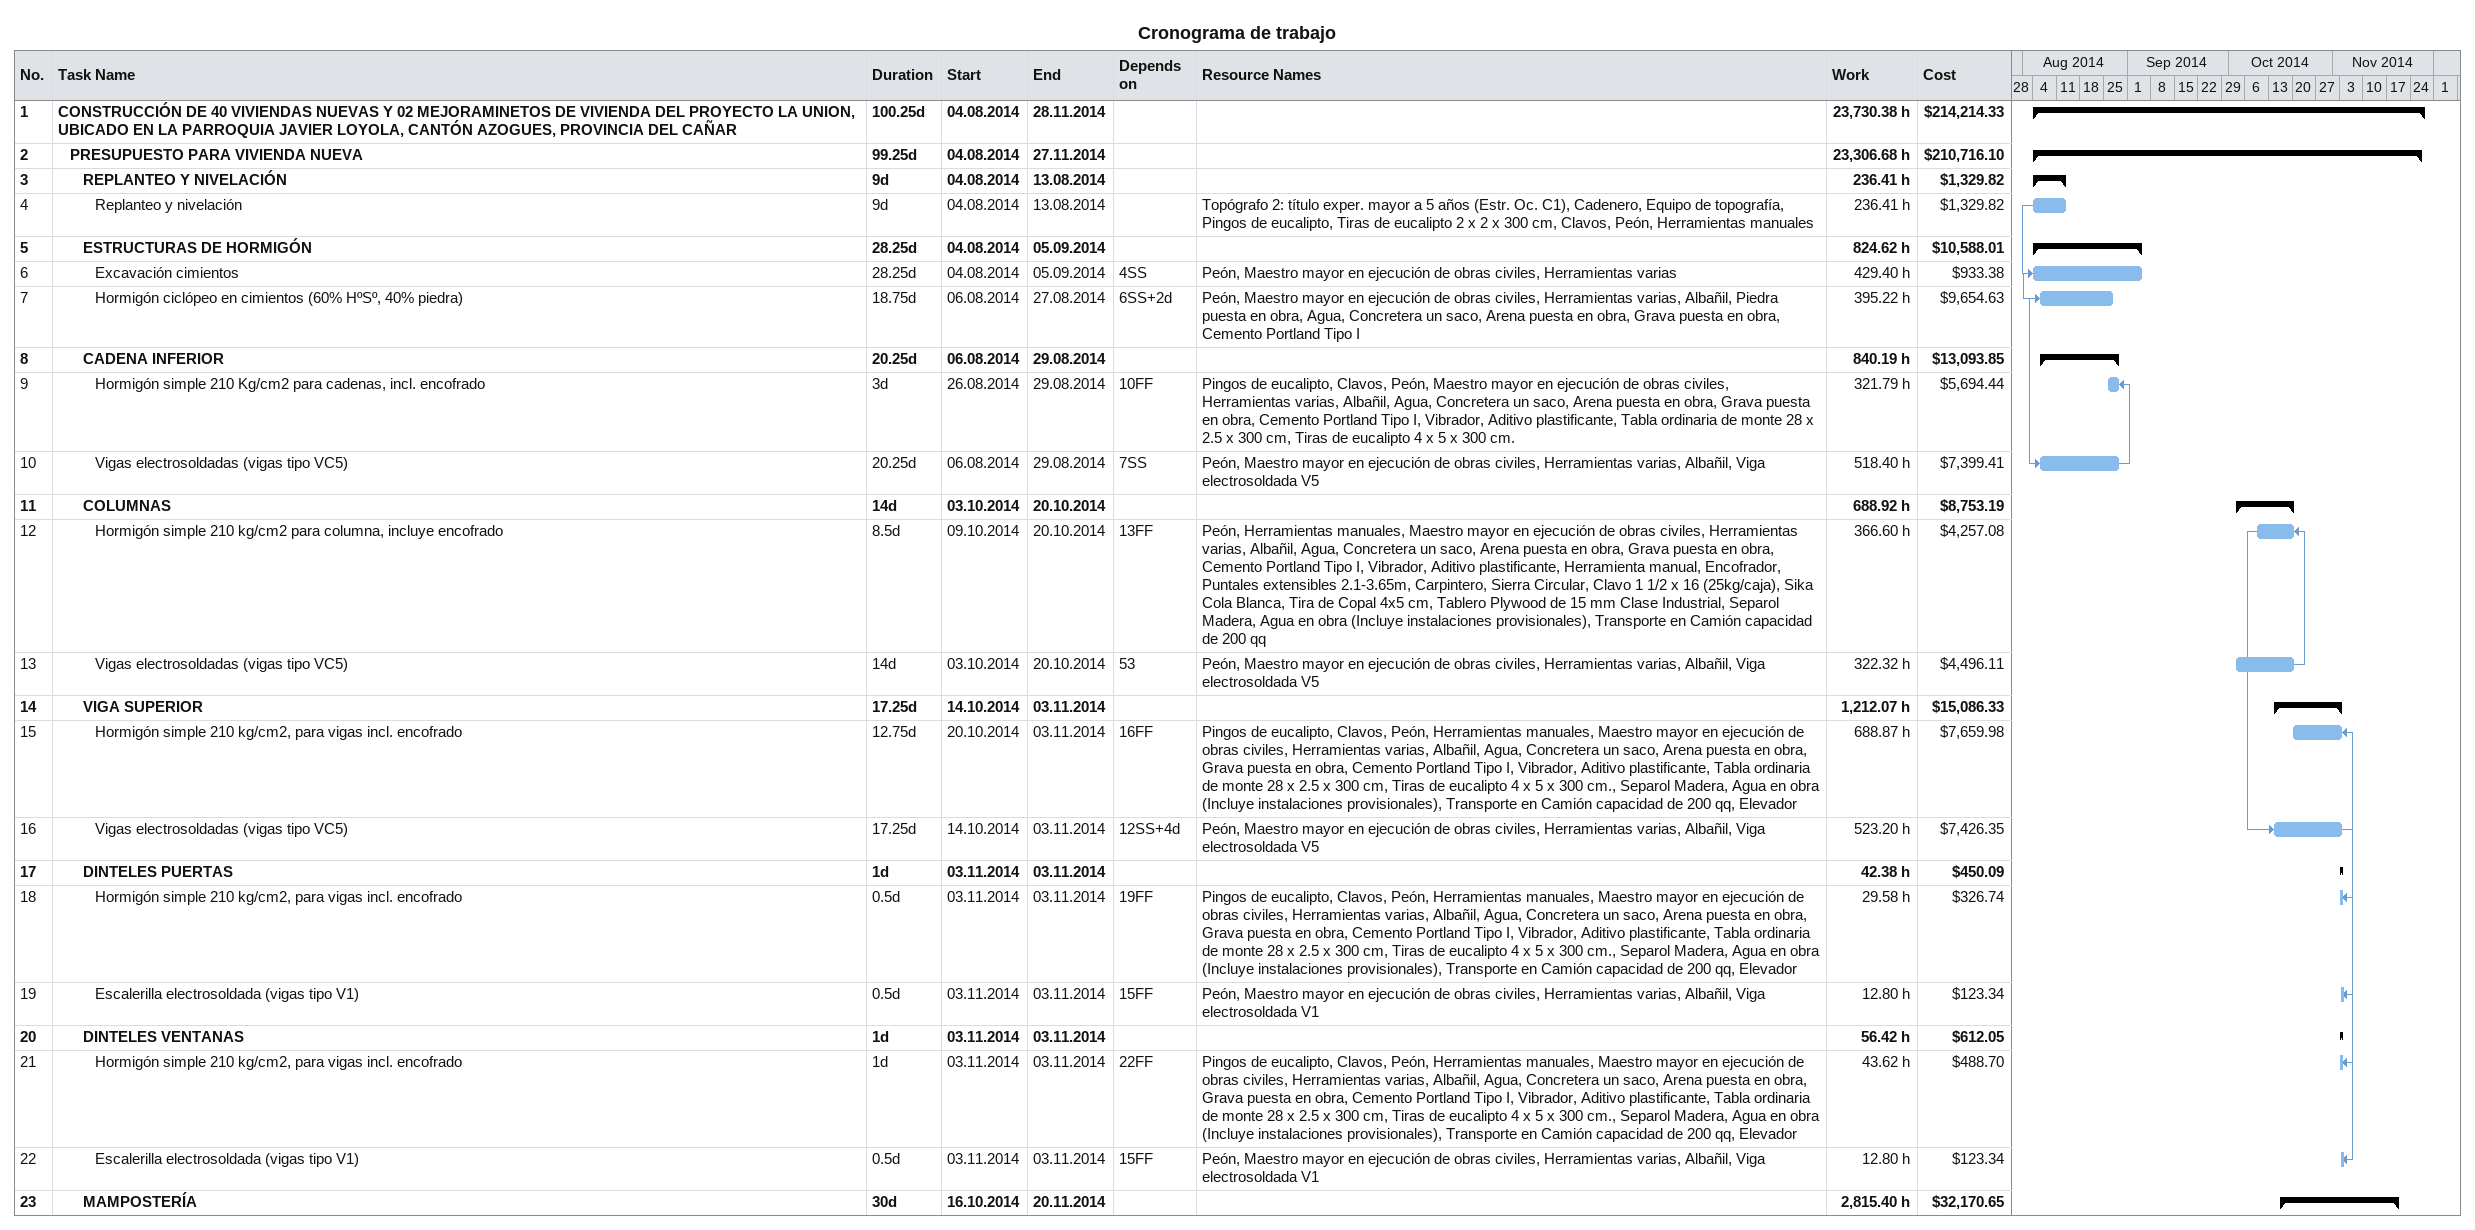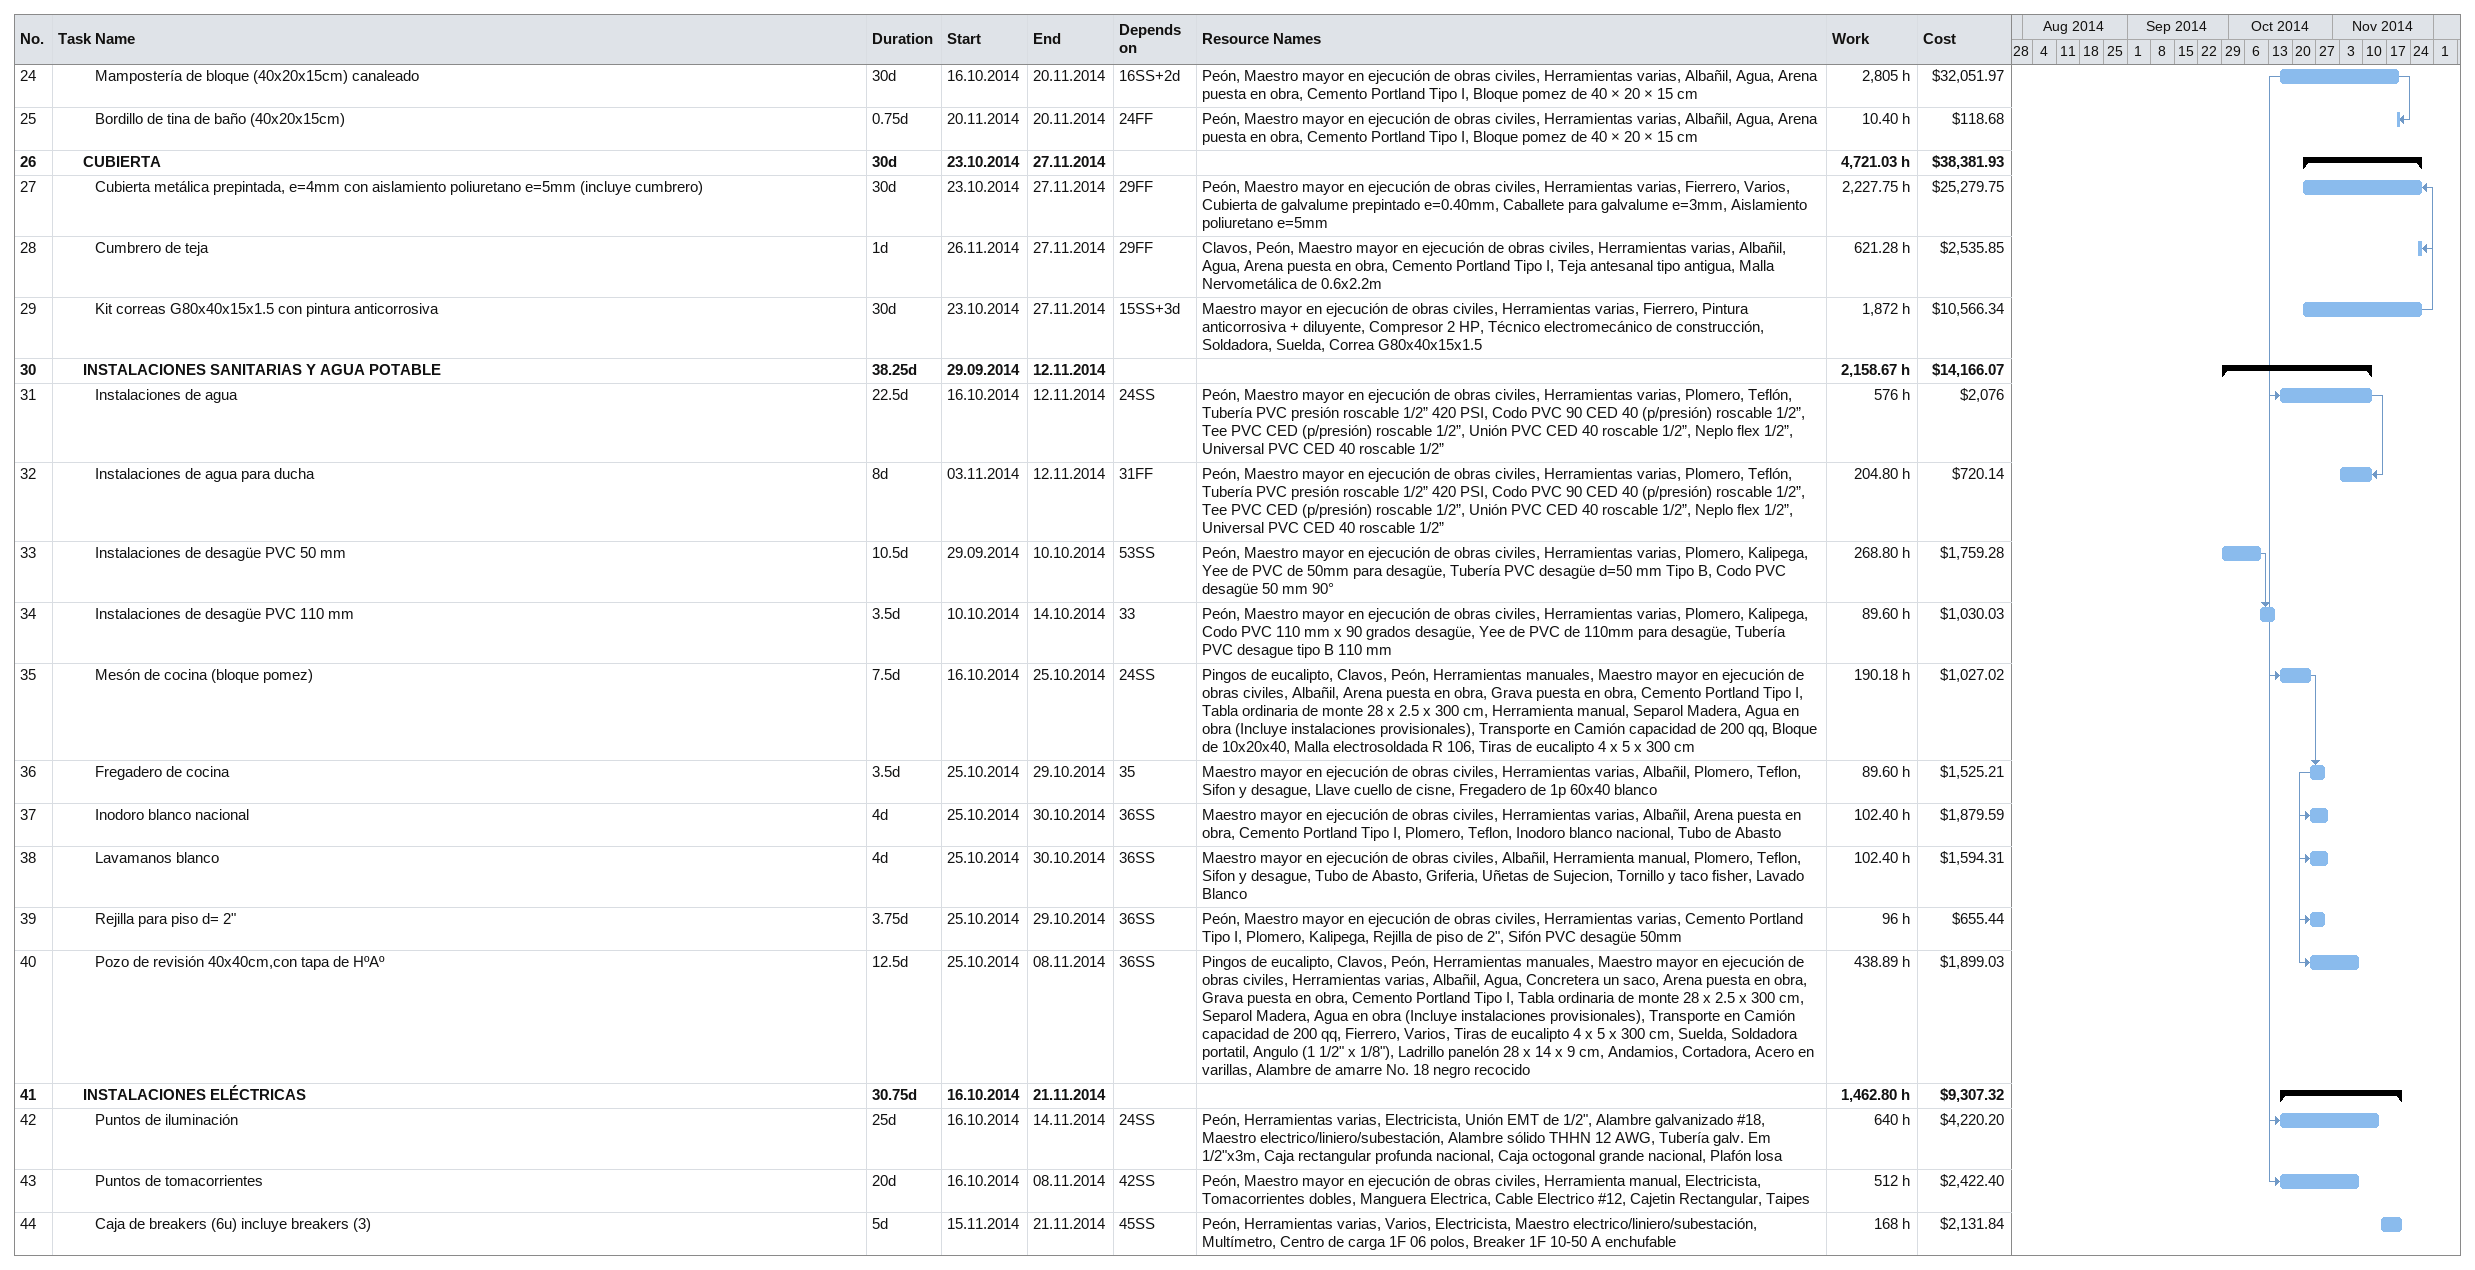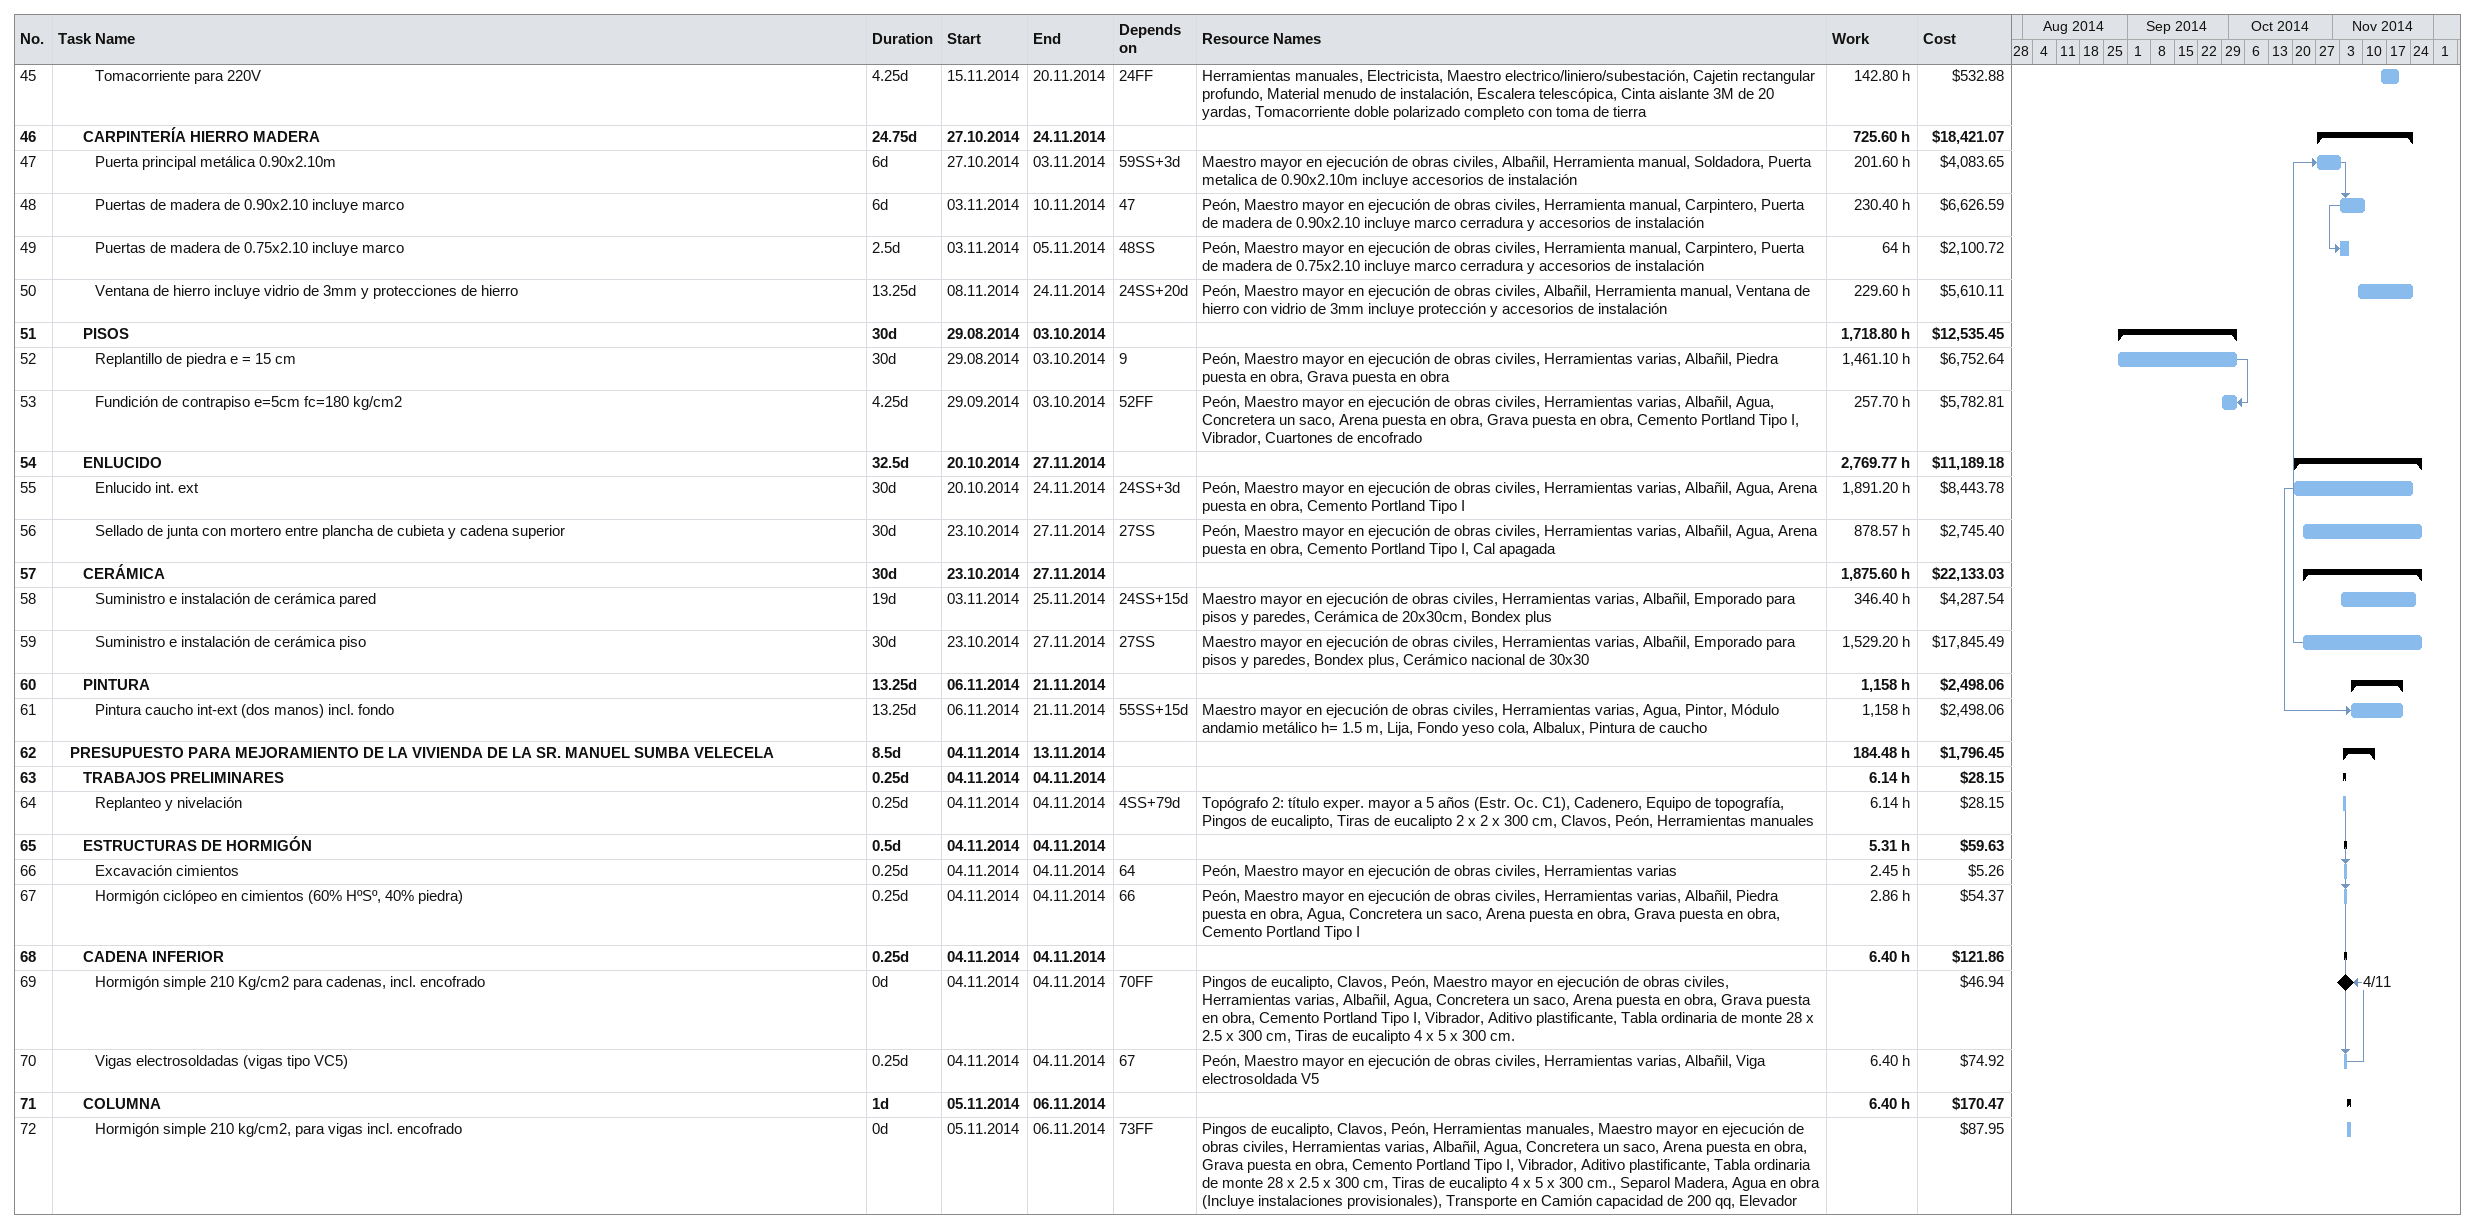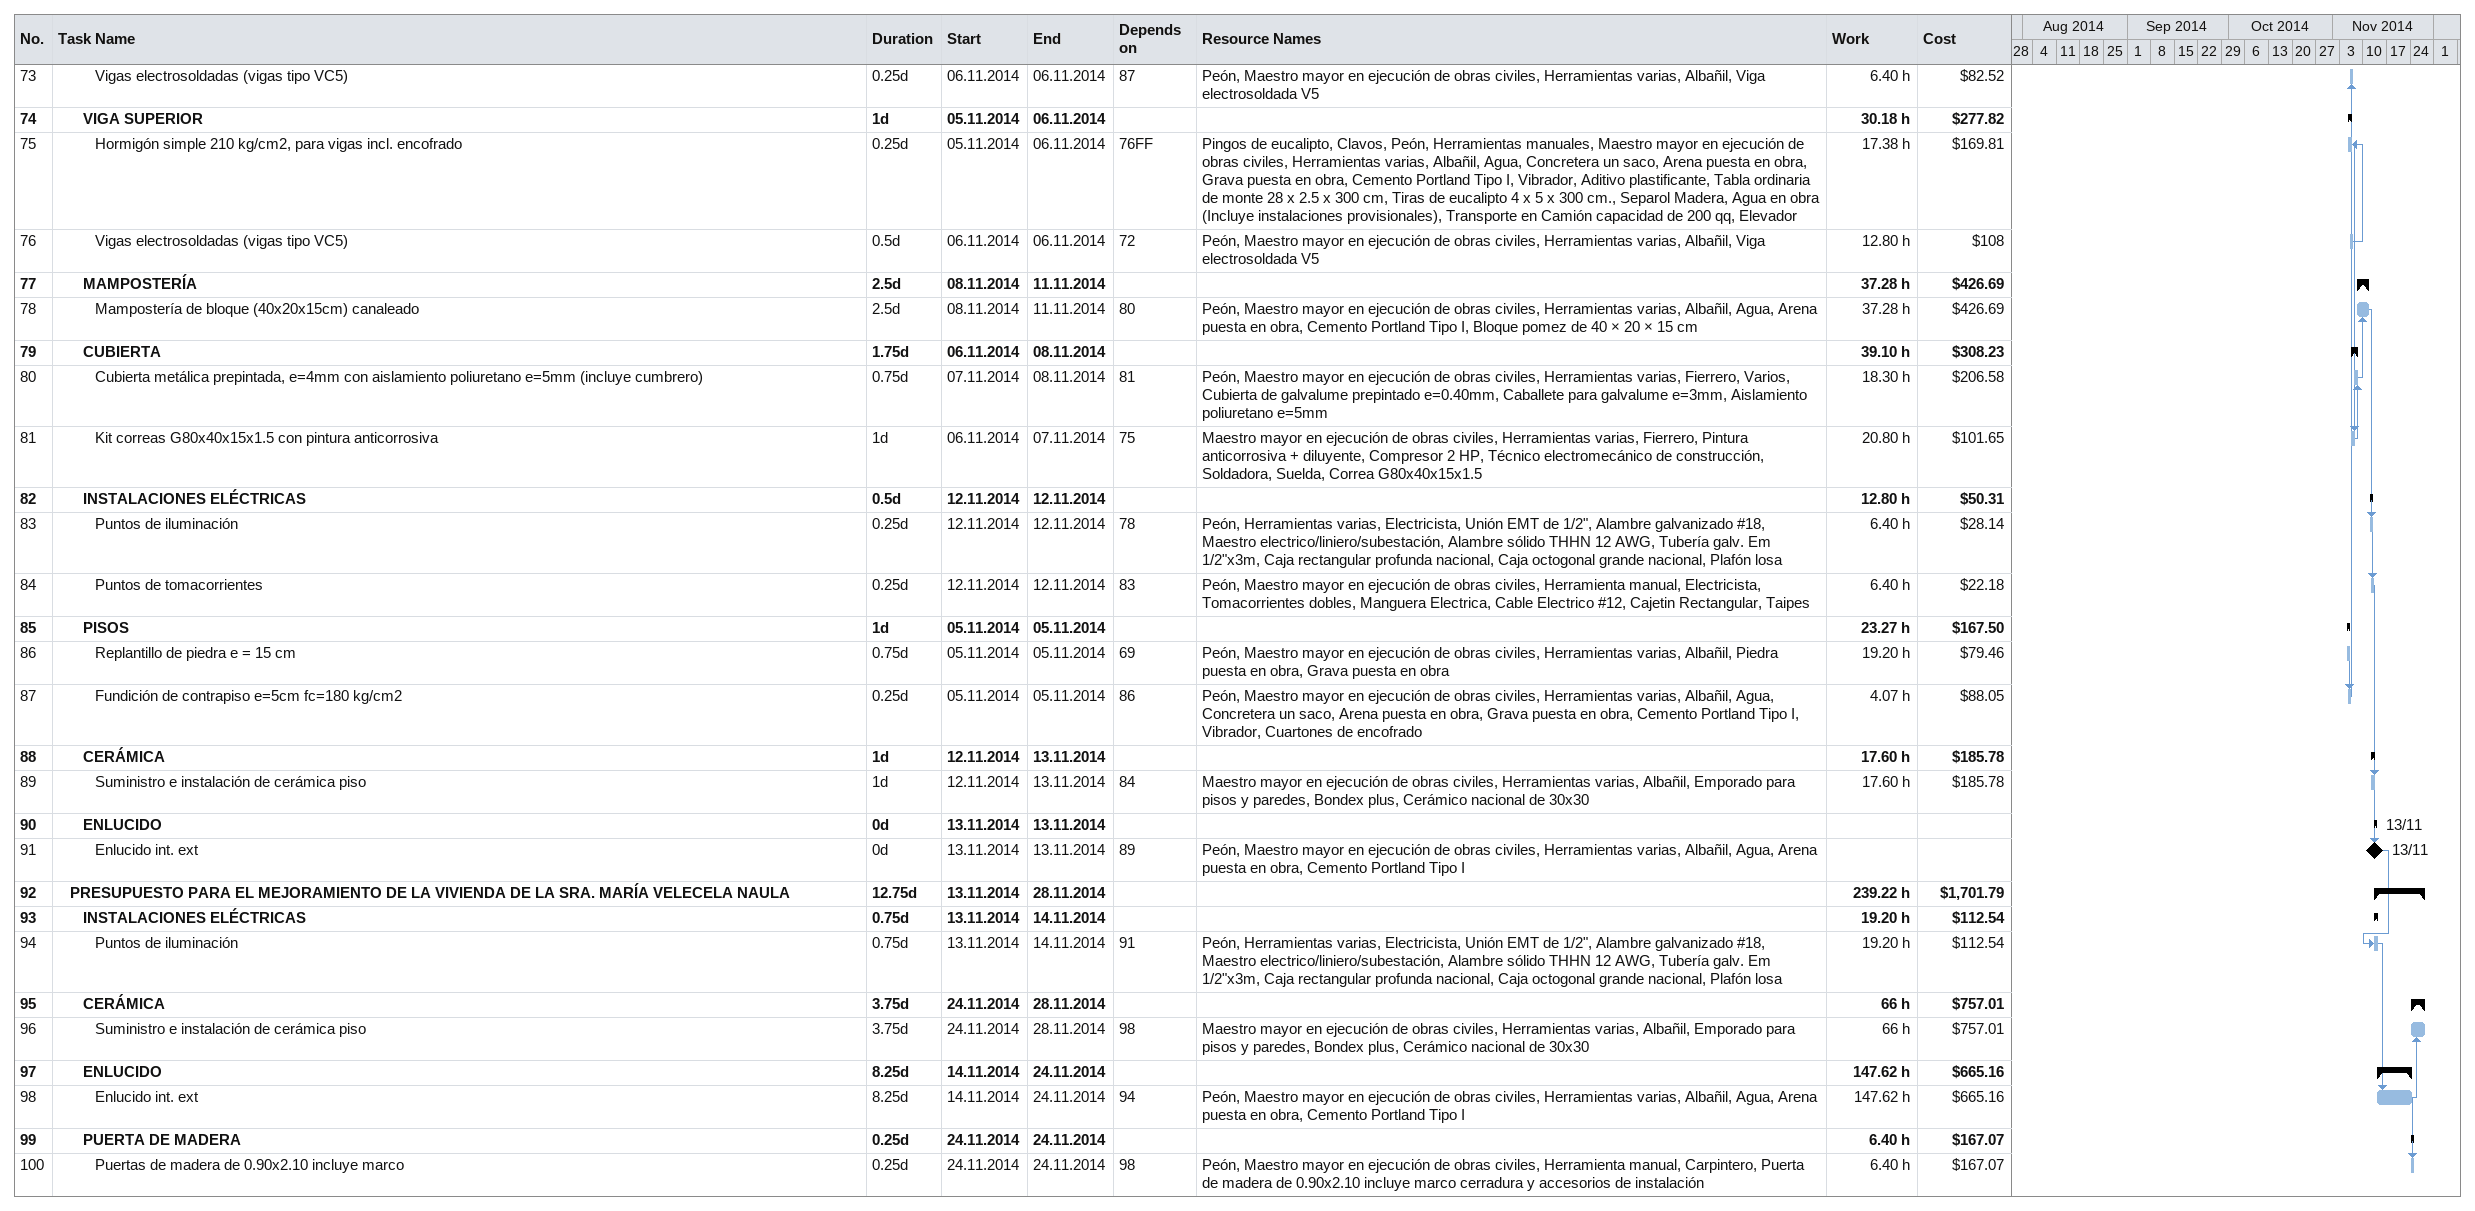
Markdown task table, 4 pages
Cronograma de trabajo

| ID | Level | Task | Duration | Start | Finish | Predecessors | Resources | Work (h) | Cost ($) |
|---|---|---|---|---|---|---|---|---|---|
| 1 | 1 | **CONSTRUCCIÓN DE 40 VIVIENDAS NUEVAS Y 02 MEJORAMINETOS DE VIVIENDA DEL PROYECTO LA UNION, UBICADO EN LA PARROQUIA JAVIER LOYOLA, CANTÓN AZOGUES, PROVINCIA DEL CAÑAR** | 100.25d | 2014-08-04 | 2014-11-28 |  |  | 23730.38 | 214214.33 |
| 2 | 2 | **PRESUPUESTO PARA VIVIENDA NUEVA** | 99.25d | 2014-08-04 | 2014-11-27 |  |  | 23306.68 | 210716.10 |
| 3 | 3 | **REPLANTEO Y NIVELACIÓN** | 9d | 2014-08-04 | 2014-08-13 |  |  | 236.41 | 1329.82 |
| 4 | 4 | Replanteo y nivelación | 9d | 2014-08-04 | 2014-08-13 |  | Topógrafo 2: título exper. mayor a 5 años (Estr. Oc. C1), Cadenero, Equipo de topografía, Pingos de eucalipto, Tiras de eucalipto 2 x 2 x 300 cm, Clavos, Peón, Herramientas manuales | 236.41 | 1329.82 |
| 5 | 3 | **ESTRUCTURAS DE HORMIGÓN** | 28.25d | 2014-08-04 | 2014-09-05 |  |  | 824.62 | 10588.01 |
| 6 | 4 | Excavación cimientos | 28.25d | 2014-08-04 | 2014-09-05 | 4SS | Peón, Maestro mayor en ejecución de obras civiles, Herramientas varias | 429.40 | 933.38 |
| 7 | 4 | Hormigón ciclópeo en cimientos (60% HºSº, 40% piedra) | 18.75d | 2014-08-06 | 2014-08-27 | 6SS+2d | Peón, Maestro mayor en ejecución de obras civiles, Herramientas varias, Albañil, Piedra puesta en obra, Agua, Concretera un saco, Arena puesta en obra, Grava puesta en obra, Cemento Portland Tipo I | 395.22 | 9654.63 |
| 8 | 3 | **CADENA INFERIOR** | 20.25d | 2014-08-06 | 2014-08-29 |  |  | 840.19 | 13093.85 |
| 9 | 4 | Hormigón simple 210 Kg/cm2 para cadenas, incl. encofrado | 3d | 2014-08-26 | 2014-08-29 | 10FF | Pingos de eucalipto, Clavos, Peón, Maestro mayor en ejecución de obras civiles, Herramientas varias, Albañil, Agua, Concretera un saco, Arena puesta en obra, Grava puesta en obra, Cemento Portland Tipo I, Vibrador, Aditivo plastificante, Tabla ordinaria de monte 28 x 2.5 x 300 cm, Tiras de eucalipto 4 x 5 x 300 cm. | 321.79 | 5694.44 |
| 10 | 4 | Vigas electrosoldadas (vigas tipo VC5) | 20.25d | 2014-08-06 | 2014-08-29 | 7SS | Peón, Maestro mayor en ejecución de obras civiles, Herramientas varias, Albañil, Viga electrosoldada V5 | 518.40 | 7399.41 |
| 11 | 3 | **COLUMNAS** | 14d | 2014-10-03 | 2014-10-20 |  |  | 688.92 | 8753.19 |
| 12 | 4 | Hormigón simple 210 kg/cm2 para columna, incluye encofrado | 8.5d | 2014-10-09 | 2014-10-20 | 13FF | Peón, Herramientas manuales, Maestro mayor en ejecución de obras civiles, Herramientas varias, Albañil, Agua, Concretera un saco, Arena puesta en obra, Grava puesta en obra, Cemento Portland Tipo I, Vibrador, Aditivo plastificante, Herramienta manual, Encofrador, Puntales extensibles 2.1-3.65m, Carpintero, Sierra Circular, Clavo 1 1/2 x 16 (25kg/caja), Sika Cola Blanca, Tira de Copal 4x5 cm, Tablero Plywood de 15 mm Clase Industrial, Separol Madera, Agua en obra (Incluye instalaciones provisionales), Transporte en Camión capacidad de 200 qq | 366.60 | 4257.08 |
| 13 | 4 | Vigas electrosoldadas (vigas tipo VC5) | 14d | 2014-10-03 | 2014-10-20 | 53 | Peón, Maestro mayor en ejecución de obras civiles, Herramientas varias, Albañil, Viga electrosoldada V5 | 322.32 | 4496.11 |
| 14 | 3 | **VIGA SUPERIOR** | 17.25d | 2014-10-14 | 2014-11-03 |  |  | 1212.07 | 15086.33 |
| 15 | 4 | Hormigón simple 210 kg/cm2, para vigas incl. encofrado | 12.75d | 2014-10-20 | 2014-11-03 | 16FF | Pingos de eucalipto, Clavos, Peón, Herramientas manuales, Maestro mayor en ejecución de obras civiles, Herramientas varias, Albañil, Agua, Concretera un saco, Arena puesta en obra, Grava puesta en obra, Cemento Portland Tipo I, Vibrador, Aditivo plastificante, Tabla ordinaria de monte 28 x 2.5 x 300 cm, Tiras de eucalipto 4 x 5 x 300 cm., Separol Madera, Agua en obra (Incluye instalaciones provisionales), Transporte en Camión capacidad de 200 qq, Elevador | 688.87 | 7659.98 |
| 16 | 4 | Vigas electrosoldadas (vigas tipo VC5) | 17.25d | 2014-10-14 | 2014-11-03 | 12SS+4d | Peón, Maestro mayor en ejecución de obras civiles, Herramientas varias, Albañil, Viga electrosoldada V5 | 523.20 | 7426.35 |
| 17 | 3 | **DINTELES PUERTAS** | 1d | 2014-11-03 | 2014-11-03 |  |  | 42.38 | 450.09 |
| 18 | 4 | Hormigón simple 210 kg/cm2, para vigas incl. encofrado | 0.5d | 2014-11-03 | 2014-11-03 | 19FF | Pingos de eucalipto, Clavos, Peón, Herramientas manuales, Maestro mayor en ejecución de obras civiles, Herramientas varias, Albañil, Agua, Concretera un saco, Arena puesta en obra, Grava puesta en obra, Cemento Portland Tipo I, Vibrador, Aditivo plastificante, Tabla ordinaria de monte 28 x 2.5 x 300 cm, Tiras de eucalipto 4 x 5 x 300 cm., Separol Madera, Agua en obra (Incluye instalaciones provisionales), Transporte en Camión capacidad de 200 qq, Elevador | 29.58 | 326.74 |
| 19 | 4 | Escalerilla electrosoldada (vigas tipo V1) | 0.5d | 2014-11-03 | 2014-11-03 | 15FF | Peón, Maestro mayor en ejecución de obras civiles, Herramientas varias, Albañil, Viga electrosoldada V1 | 12.80 | 123.34 |
| 20 | 3 | **DINTELES VENTANAS** | 1d | 2014-11-03 | 2014-11-03 |  |  | 56.42 | 612.05 |
| 21 | 4 | Hormigón simple 210 kg/cm2, para vigas incl. encofrado | 1d | 2014-11-03 | 2014-11-03 | 22FF | Pingos de eucalipto, Clavos, Peón, Herramientas manuales, Maestro mayor en ejecución de obras civiles, Herramientas varias, Albañil, Agua, Concretera un saco, Arena puesta en obra, Grava puesta en obra, Cemento Portland Tipo I, Vibrador, Aditivo plastificante, Tabla ordinaria de monte 28 x 2.5 x 300 cm, Tiras de eucalipto 4 x 5 x 300 cm., Separol Madera, Agua en obra (Incluye instalaciones provisionales), Transporte en Camión capacidad de 200 qq, Elevador | 43.62 | 488.70 |
| 22 | 4 | Escalerilla electrosoldada (vigas tipo V1) | 0.5d | 2014-11-03 | 2014-11-03 | 15FF | Peón, Maestro mayor en ejecución de obras civiles, Herramientas varias, Albañil, Viga electrosoldada V1 | 12.80 | 123.34 |
| 23 | 3 | **MAMPOSTERÍA** | 30d | 2014-10-16 | 2014-11-20 |  |  | 2815.40 | 32170.65 |
| 24 | 4 | Mampostería de bloque (40x20x15cm) canaleado | 30d | 2014-10-16 | 2014-11-20 | 16SS+2d | Peón, Maestro mayor en ejecución de obras civiles, Herramientas varias, Albañil, Agua, Arena puesta en obra, Cemento Portland Tipo I, Bloque pomez de 40 × 20 × 15 cm | 2805 | 32051.97 |
| 25 | 4 | Bordillo de tina de baño (40x20x15cm) | 0.75d | 2014-11-20 | 2014-11-20 | 24FF | Peón, Maestro mayor en ejecución de obras civiles, Herramientas varias, Albañil, Agua, Arena puesta en obra, Cemento Portland Tipo I, Bloque pomez de 40 × 20 × 15 cm | 10.40 | 118.68 |
| 26 | 3 | **CUBIERTA** | 30d | 2014-10-23 | 2014-11-27 |  |  | 4721.03 | 38381.93 |
| 27 | 4 | Cubierta metálica prepintada, e=4mm con aislamiento poliuretano e=5mm (incluye cumbrero) | 30d | 2014-10-23 | 2014-11-27 | 29FF | Peón, Maestro mayor en ejecución de obras civiles, Herramientas varias, Fierrero, Varios, Cubierta de galvalume prepintado e=0.40mm, Caballete para galvalume e=3mm, Aislamiento poliuretano e=5mm | 2227.75 | 25279.75 |
| 28 | 4 | Cumbrero de teja | 1d | 2014-11-26 | 2014-11-27 | 29FF | Clavos, Peón, Maestro mayor en ejecución de obras civiles, Herramientas varias, Albañil, Agua, Arena puesta en obra, Cemento Portland Tipo I, Teja antesanal tipo antigua, Malla Nervometálica de 0.6x2.2m | 621.28 | 2535.85 |
| 29 | 4 | Kit correas G80x40x15x1.5 con pintura anticorrosiva | 30d | 2014-10-23 | 2014-11-27 | 15SS+3d | Maestro mayor en ejecución de obras civiles, Herramientas varias, Fierrero, Pintura anticorrosiva + diluyente, Compresor 2 HP, Técnico electromecánico de construcción, Soldadora, Suelda, Correa G80x40x15x1.5 | 1872 | 10566.34 |
| 30 | 3 | **INSTALACIONES SANITARIAS Y AGUA POTABLE** | 38.25d | 2014-09-29 | 2014-11-12 |  |  | 2158.67 | 14166.07 |
| 31 | 4 | Instalaciones de agua | 22.5d | 2014-10-16 | 2014-11-12 | 24SS | Peón, Maestro mayor en ejecución de obras civiles, Herramientas varias, Plomero, Teflón, Tubería PVC presión roscable 1/2” 420 PSI, Codo PVC 90 CED 40 (p/presión) roscable 1/2”, Tee PVC CED (p/presión) roscable 1/2”, Unión PVC CED 40 roscable 1/2”, Neplo flex 1/2”, Universal PVC CED 40 roscable 1/2” | 576 | 2076 |
| 32 | 4 | Instalaciones de agua para ducha | 8d | 2014-11-03 | 2014-11-12 | 31FF | Peón, Maestro mayor en ejecución de obras civiles, Herramientas varias, Plomero, Teflón, Tubería PVC presión roscable 1/2” 420 PSI, Codo PVC 90 CED 40 (p/presión) roscable 1/2”, Tee PVC CED (p/presión) roscable 1/2”, Unión PVC CED 40 roscable 1/2”, Neplo flex 1/2”, Universal PVC CED 40 roscable 1/2” | 204.80 | 720.14 |
| 33 | 4 | Instalaciones de desagüe PVC 50 mm | 10.5d | 2014-09-29 | 2014-10-10 | 53SS | Peón, Maestro mayor en ejecución de obras civiles, Herramientas varias, Plomero, Kalipega, Yee de PVC de 50mm para desagüe, Tubería PVC desagüe d=50 mm Tipo B, Codo PVC desagüe 50 mm 90° | 268.80 | 1759.28 |
| 34 | 4 | Instalaciones de desagüe PVC 110 mm | 3.5d | 2014-10-10 | 2014-10-14 | 33 | Peón, Maestro mayor en ejecución de obras civiles, Herramientas varias, Plomero, Kalipega, Codo PVC 110 mm x 90 grados desagüe, Yee de PVC de 110mm para desagüe, Tubería PVC desague tipo B 110 mm | 89.60 | 1030.03 |
| 35 | 4 | Mesón de cocina (bloque pomez) | 7.5d | 2014-10-16 | 2014-10-25 | 24SS | Pingos de eucalipto, Clavos, Peón, Herramientas manuales, Maestro mayor en ejecución de obras civiles, Albañil, Arena puesta en obra, Grava puesta en obra, Cemento Portland Tipo I, Tabla ordinaria de monte 28 x 2.5 x 300 cm, Herramienta manual, Separol Madera, Agua en obra (Incluye instalaciones provisionales), Transporte en Camión capacidad de 200 qq, Bloque de 10x20x40, Malla electrosoldada R 106, Tiras de eucalipto 4 x 5 x 300 cm | 190.18 | 1027.02 |
| 36 | 4 | Fregadero de cocina | 3.5d | 2014-10-25 | 2014-10-29 | 35 | Maestro mayor en ejecución de obras civiles, Herramientas varias, Albañil, Plomero, Teflon, Sifon y desague, Llave cuello de cisne, Fregadero de 1p 60x40 blanco | 89.60 | 1525.21 |
| 37 | 4 | Inodoro blanco nacional | 4d | 2014-10-25 | 2014-10-30 | 36SS | Maestro mayor en ejecución de obras civiles, Herramientas varias, Albañil, Arena puesta en obra, Cemento Portland Tipo I, Plomero, Teflon, Inodoro blanco nacional, Tubo de Abasto | 102.40 | 1879.59 |
| 38 | 4 | Lavamanos blanco | 4d | 2014-10-25 | 2014-10-30 | 36SS | Maestro mayor en ejecución de obras civiles, Albañil, Herramienta manual, Plomero, Teflon, Sifon y desague, Tubo de Abasto, Griferia, Uñetas de Sujecion, Tornillo y taco fisher, Lavado Blanco | 102.40 | 1594.31 |
| 39 | 4 | Rejilla para piso d= 2" | 3.75d | 2014-10-25 | 2014-10-29 | 36SS | Peón, Maestro mayor en ejecución de obras civiles, Herramientas varias, Cemento Portland Tipo I, Plomero, Kalipega, Rejilla de piso de 2", Sifón PVC desagüe 50mm | 96 | 655.44 |
| 40 | 4 | Pozo de revisión 40x40cm,con tapa de HºAº | 12.5d | 2014-10-25 | 2014-11-08 | 36SS | Pingos de eucalipto, Clavos, Peón, Herramientas manuales, Maestro mayor en ejecución de obras civiles, Herramientas varias, Albañil, Agua, Concretera un saco, Arena puesta en obra, Grava puesta en obra, Cemento Portland Tipo I, Tabla ordinaria de monte 28 x 2.5 x 300 cm, Separol Madera, Agua en obra (Incluye instalaciones provisionales), Transporte en Camión capacidad de 200 qq, Fierrero, Varios, Tiras de eucalipto 4 x 5 x 300 cm, Suelda, Soldadora portatil, Angulo (1 1/2" x 1/8"), Ladrillo panelón 28 x 14 x 9 cm, Andamios, Cortadora, Acero en varillas, Alambre de amarre No. 18 negro recocido | 438.89 | 1899.03 |
| 41 | 3 | **INSTALACIONES ELÉCTRICAS** | 30.75d | 2014-10-16 | 2014-11-21 |  |  | 1462.80 | 9307.32 |
| 42 | 4 | Puntos de iluminación | 25d | 2014-10-16 | 2014-11-14 | 24SS | Peón, Herramientas varias, Electricista, Unión EMT de 1/2", Alambre galvanizado #18, Maestro electrico/liniero/subestación, Alambre sólido THHN 12 AWG, Tubería galv. Em 1/2"x3m, Caja rectangular profunda nacional, Caja octogonal grande nacional, Plafón losa | 640 | 4220.20 |
| 43 | 4 | Puntos de tomacorrientes | 20d | 2014-10-16 | 2014-11-08 | 42SS | Peón, Maestro mayor en ejecución de obras civiles, Herramienta manual, Electricista, Tomacorrientes dobles, Manguera Electrica, Cable Electrico #12, Cajetin Rectangular, Taipes | 512 | 2422.40 |
| 44 | 4 | Caja de breakers (6u) incluye breakers (3) | 5d | 2014-11-15 | 2014-11-21 | 45SS | Peón, Herramientas varias, Varios, Electricista, Maestro electrico/liniero/subestación, Multímetro, Centro de carga 1F 06 polos, Breaker 1F 10-50 A enchufable | 168 | 2131.84 |
| 45 | 4 | Tomacorriente para 220V | 4.25d | 2014-11-15 | 2014-11-20 | 24FF | Herramientas manuales, Electricista, Maestro electrico/liniero/subestación, Cajetin rectangular profundo, Material menudo de instalación, Escalera telescópica, Cinta aislante 3M de 20 yardas, Tomacorriente doble polarizado completo con toma de tierra | 142.80 | 532.88 |
| 46 | 3 | **CARPINTERÍA HIERRO MADERA** | 24.75d | 2014-10-27 | 2014-11-24 |  |  | 725.60 | 18421.07 |
| 47 | 4 | Puerta principal metálica 0.90x2.10m | 6d | 2014-10-27 | 2014-11-03 | 59SS+3d | Maestro mayor en ejecución de obras civiles, Albañil, Herramienta manual, Soldadora, Puerta metalica de 0.90x2.10m incluye accesorios de instalación | 201.60 | 4083.65 |
| 48 | 4 | Puertas de madera de 0.90x2.10 incluye marco | 6d | 2014-11-03 | 2014-11-10 | 47 | Peón, Maestro mayor en ejecución de obras civiles, Herramienta manual, Carpintero, Puerta de madera de 0.90x2.10 incluye marco cerradura y accesorios de instalación | 230.40 | 6626.59 |
| 49 | 4 | Puertas de madera de 0.75x2.10 incluye marco | 2.5d | 2014-11-03 | 2014-11-05 | 48SS | Peón, Maestro mayor en ejecución de obras civiles, Herramienta manual, Carpintero, Puerta de madera de 0.75x2.10 incluye marco cerradura y accesorios de instalación | 64 | 2100.72 |
| 50 | 4 | Ventana de hierro incluye vidrio de 3mm y protecciones de hierro | 13.25d | 2014-11-08 | 2014-11-24 | 24SS+20d | Peón, Maestro mayor en ejecución de obras civiles, Albañil, Herramienta manual, Ventana de hierro con vidrio de 3mm incluye protección y accesorios de instalación | 229.60 | 5610.11 |
| 51 | 3 | **PISOS** | 30d | 2014-08-29 | 2014-10-03 |  |  | 1718.80 | 12535.45 |
| 52 | 4 | Replantillo de piedra e = 15 cm | 30d | 2014-08-29 | 2014-10-03 | 9 | Peón, Maestro mayor en ejecución de obras civiles, Herramientas varias, Albañil, Piedra puesta en obra, Grava puesta en obra | 1461.10 | 6752.64 |
| 53 | 4 | Fundición de contrapiso e=5cm fc=180 kg/cm2 | 4.25d | 2014-09-29 | 2014-10-03 | 52FF | Peón, Maestro mayor en ejecución de obras civiles, Herramientas varias, Albañil, Agua, Concretera un saco, Arena puesta en obra, Grava puesta en obra, Cemento Portland Tipo I, Vibrador, Cuartones de encofrado | 257.70 | 5782.81 |
| 54 | 3 | **ENLUCIDO** | 32.5d | 2014-10-20 | 2014-11-27 |  |  | 2769.77 | 11189.18 |
| 55 | 4 | Enlucido int. ext | 30d | 2014-10-20 | 2014-11-24 | 24SS+3d | Peón, Maestro mayor en ejecución de obras civiles, Herramientas varias, Albañil, Agua, Arena puesta en obra, Cemento Portland Tipo I | 1891.20 | 8443.78 |
| 56 | 4 | Sellado de junta con mortero entre plancha de cubieta y cadena superior | 30d | 2014-10-23 | 2014-11-27 | 27SS | Peón, Maestro mayor en ejecución de obras civiles, Herramientas varias, Albañil, Agua, Arena puesta en obra, Cemento Portland Tipo I, Cal apagada | 878.57 | 2745.40 |
| 57 | 3 | **CERÁMICA** | 30d | 2014-10-23 | 2014-11-27 |  |  | 1875.60 | 22133.03 |
| 58 | 4 | Suministro e instalación de cerámica pared | 19d | 2014-11-03 | 2014-11-25 | 24SS+15d | Maestro mayor en ejecución de obras civiles, Herramientas varias, Albañil, Emporado para pisos y paredes, Cerámica de 20x30cm, Bondex plus | 346.40 | 4287.54 |
| 59 | 4 | Suministro e instalación de cerámica piso | 30d | 2014-10-23 | 2014-11-27 | 27SS | Maestro mayor en ejecución de obras civiles, Herramientas varias, Albañil, Emporado para pisos y paredes, Bondex plus, Cerámico nacional de 30x30 | 1529.20 | 17845.49 |
| 60 | 3 | **PINTURA** | 13.25d | 2014-11-06 | 2014-11-21 |  |  | 1158 | 2498.06 |
| 61 | 4 | Pintura caucho int-ext (dos manos) incl. fondo | 13.25d | 2014-11-06 | 2014-11-21 | 55SS+15d | Maestro mayor en ejecución de obras civiles, Herramientas varias, Agua, Pintor, Módulo andamio metálico h= 1.5 m, Lija, Fondo yeso cola, Albalux, Pintura de caucho | 1158 | 2498.06 |
| 62 | 2 | **PRESUPUESTO PARA MEJORAMIENTO DE LA VIVIENDA DE LA SR. MANUEL SUMBA VELECELA** | 8.5d | 2014-11-04 | 2014-11-13 |  |  | 184.48 | 1796.45 |
| 63 | 3 | **TRABAJOS PRELIMINARES** | 0.25d | 2014-11-04 | 2014-11-04 |  |  | 6.14 | 28.15 |
| 64 | 4 | Replanteo y nivelación | 0.25d | 2014-11-04 | 2014-11-04 | 4SS+79d | Topógrafo 2: título exper. mayor a 5 años (Estr. Oc. C1), Cadenero, Equipo de topografía, Pingos de eucalipto, Tiras de eucalipto 2 x 2 x 300 cm, Clavos, Peón, Herramientas manuales | 6.14 | 28.15 |
| 65 | 3 | **ESTRUCTURAS DE HORMIGÓN** | 0.5d | 2014-11-04 | 2014-11-04 |  |  | 5.31 | 59.63 |
| 66 | 4 | Excavación cimientos | 0.25d | 2014-11-04 | 2014-11-04 | 64 | Peón, Maestro mayor en ejecución de obras civiles, Herramientas varias | 2.45 | 5.26 |
| 67 | 4 | Hormigón ciclópeo en cimientos (60% HºSº, 40% piedra) | 0.25d | 2014-11-04 | 2014-11-04 | 66 | Peón, Maestro mayor en ejecución de obras civiles, Herramientas varias, Albañil, Piedra puesta en obra, Agua, Concretera un saco, Arena puesta en obra, Grava puesta en obra, Cemento Portland Tipo I | 2.86 | 54.37 |
| 68 | 3 | **CADENA INFERIOR** | 0.25d | 2014-11-04 | 2014-11-04 |  |  | 6.40 | 121.86 |
| 69 | 4 | Hormigón simple 210 Kg/cm2 para cadenas, incl. encofrado | 0d | 2014-11-04 | 2014-11-04 | 70FF | Pingos de eucalipto, Clavos, Peón, Maestro mayor en ejecución de obras civiles, Herramientas varias, Albañil, Agua, Concretera un saco, Arena puesta en obra, Grava puesta en obra, Cemento Portland Tipo I, Vibrador, Aditivo plastificante, Tabla ordinaria de monte 28 x 2.5 x 300 cm, Tiras de eucalipto 4 x 5 x 300 cm. |  | 46.94 |
| 70 | 4 | Vigas electrosoldadas (vigas tipo VC5) | 0.25d | 2014-11-04 | 2014-11-04 | 67 | Peón, Maestro mayor en ejecución de obras civiles, Herramientas varias, Albañil, Viga electrosoldada V5 | 6.40 | 74.92 |
| 71 | 3 | **COLUMNA** | 1d | 2014-11-05 | 2014-11-06 |  |  | 6.40 | 170.47 |
| 72 | 4 | Hormigón simple 210 kg/cm2, para vigas incl. encofrado | 0d | 2014-11-05 | 2014-11-06 | 73FF | Pingos de eucalipto, Clavos, Peón, Herramientas manuales, Maestro mayor en ejecución de obras civiles, Herramientas varias, Albañil, Agua, Concretera un saco, Arena puesta en obra, Grava puesta en obra, Cemento Portland Tipo I, Vibrador, Aditivo plastificante, Tabla ordinaria de monte 28 x 2.5 x 300 cm, Tiras de eucalipto 4 x 5 x 300 cm., Separol Madera, Agua en obra (Incluye instalaciones provisionales), Transporte en Camión capacidad de 200 qq, Elevador |  | 87.95 |
| 73 | 4 | Vigas electrosoldadas (vigas tipo VC5) | 0.25d | 2014-11-06 | 2014-11-06 | 87 | Peón, Maestro mayor en ejecución de obras civiles, Herramientas varias, Albañil, Viga electrosoldada V5 | 6.40 | 82.52 |
| 74 | 3 | **VIGA SUPERIOR** | 1d | 2014-11-05 | 2014-11-06 |  |  | 30.18 | 277.82 |
| 75 | 4 | Hormigón simple 210 kg/cm2, para vigas incl. encofrado | 0.25d | 2014-11-05 | 2014-11-06 | 76FF | Pingos de eucalipto, Clavos, Peón, Herramientas manuales, Maestro mayor en ejecución de obras civiles, Herramientas varias, Albañil, Agua, Concretera un saco, Arena puesta en obra, Grava puesta en obra, Cemento Portland Tipo I, Vibrador, Aditivo plastificante, Tabla ordinaria de monte 28 x 2.5 x 300 cm, Tiras de eucalipto 4 x 5 x 300 cm., Separol Madera, Agua en obra (Incluye instalaciones provisionales), Transporte en Camión capacidad de 200 qq, Elevador | 17.38 | 169.81 |
| 76 | 4 | Vigas electrosoldadas (vigas tipo VC5) | 0.5d | 2014-11-06 | 2014-11-06 | 72 | Peón, Maestro mayor en ejecución de obras civiles, Herramientas varias, Albañil, Viga electrosoldada V5 | 12.80 | 108 |
| 77 | 3 | **MAMPOSTERÍA** | 2.5d | 2014-11-08 | 2014-11-11 |  |  | 37.28 | 426.69 |
| 78 | 4 | Mampostería de bloque (40x20x15cm) canaleado | 2.5d | 2014-11-08 | 2014-11-11 | 80 | Peón, Maestro mayor en ejecución de obras civiles, Herramientas varias, Albañil, Agua, Arena puesta en obra, Cemento Portland Tipo I, Bloque pomez de 40 × 20 × 15 cm | 37.28 | 426.69 |
| 79 | 3 | **CUBIERTA** | 1.75d | 2014-11-06 | 2014-11-08 |  |  | 39.10 | 308.23 |
| 80 | 4 | Cubierta metálica prepintada, e=4mm con aislamiento poliuretano e=5mm (incluye cumbrero) | 0.75d | 2014-11-07 | 2014-11-08 | 81 | Peón, Maestro mayor en ejecución de obras civiles, Herramientas varias, Fierrero, Varios, Cubierta de galvalume prepintado e=0.40mm, Caballete para galvalume e=3mm, Aislamiento poliuretano e=5mm | 18.30 | 206.58 |
| 81 | 4 | Kit correas G80x40x15x1.5 con pintura anticorrosiva | 1d | 2014-11-06 | 2014-11-07 | 75 | Maestro mayor en ejecución de obras civiles, Herramientas varias, Fierrero, Pintura anticorrosiva + diluyente, Compresor 2 HP, Técnico electromecánico de construcción, Soldadora, Suelda, Correa G80x40x15x1.5 | 20.80 | 101.65 |
| 82 | 3 | **INSTALACIONES ELÉCTRICAS** | 0.5d | 2014-11-12 | 2014-11-12 |  |  | 12.80 | 50.31 |
| 83 | 4 | Puntos de iluminación | 0.25d | 2014-11-12 | 2014-11-12 | 78 | Peón, Herramientas varias, Electricista, Unión EMT de 1/2", Alambre galvanizado #18, Maestro electrico/liniero/subestación, Alambre sólido THHN 12 AWG, Tubería galv. Em 1/2"x3m, Caja rectangular profunda nacional, Caja octogonal grande nacional, Plafón losa | 6.40 | 28.14 |
| 84 | 4 | Puntos de tomacorrientes | 0.25d | 2014-11-12 | 2014-11-12 | 83 | Peón, Maestro mayor en ejecución de obras civiles, Herramienta manual, Electricista, Tomacorrientes dobles, Manguera Electrica, Cable Electrico #12, Cajetin Rectangular, Taipes | 6.40 | 22.18 |
| 85 | 3 | **PISOS** | 1d | 2014-11-05 | 2014-11-05 |  |  | 23.27 | 167.50 |
| 86 | 4 | Replantillo de piedra e = 15 cm | 0.75d | 2014-11-05 | 2014-11-05 | 69 | Peón, Maestro mayor en ejecución de obras civiles, Herramientas varias, Albañil, Piedra puesta en obra, Grava puesta en obra | 19.20 | 79.46 |
| 87 | 4 | Fundición de contrapiso e=5cm fc=180 kg/cm2 | 0.25d | 2014-11-05 | 2014-11-05 | 86 | Peón, Maestro mayor en ejecución de obras civiles, Herramientas varias, Albañil, Agua, Concretera un saco, Arena puesta en obra, Grava puesta en obra, Cemento Portland Tipo I, Vibrador, Cuartones de encofrado | 4.07 | 88.05 |
| 88 | 3 | **CERÁMICA** | 1d | 2014-11-12 | 2014-11-13 |  |  | 17.60 | 185.78 |
| 89 | 4 | Suministro e instalación de cerámica piso | 1d | 2014-11-12 | 2014-11-13 | 84 | Maestro mayor en ejecución de obras civiles, Herramientas varias, Albañil, Emporado para pisos y paredes, Bondex plus, Cerámico nacional de 30x30 | 17.60 | 185.78 |
| 90 | 3 | **ENLUCIDO** | 0d | 2014-11-13 | 2014-11-13 |  |  |  |  |
| 91 | 4 | Enlucido int. ext | 0d | 2014-11-13 | 2014-11-13 | 89 | Peón, Maestro mayor en ejecución de obras civiles, Herramientas varias, Albañil, Agua, Arena puesta en obra, Cemento Portland Tipo I |  |  |
| 92 | 2 | **PRESUPUESTO PARA EL MEJORAMIENTO DE LA VIVIENDA DE LA SRA. MARÍA VELECELA NAULA** | 12.75d | 2014-11-13 | 2014-11-28 |  |  | 239.22 | 1701.79 |
| 93 | 3 | **INSTALACIONES ELÉCTRICAS** | 0.75d | 2014-11-13 | 2014-11-14 |  |  | 19.20 | 112.54 |
| 94 | 4 | Puntos de iluminación | 0.75d | 2014-11-13 | 2014-11-14 | 91 | Peón, Herramientas varias, Electricista, Unión EMT de 1/2", Alambre galvanizado #18, Maestro electrico/liniero/subestación, Alambre sólido THHN 12 AWG, Tubería galv. Em 1/2"x3m, Caja rectangular profunda nacional, Caja octogonal grande nacional, Plafón losa | 19.20 | 112.54 |
| 95 | 3 | **CERÁMICA** | 3.75d | 2014-11-24 | 2014-11-28 |  |  | 66 | 757.01 |
| 96 | 4 | Suministro e instalación de cerámica piso | 3.75d | 2014-11-24 | 2014-11-28 | 98 | Maestro mayor en ejecución de obras civiles, Herramientas varias, Albañil, Emporado para pisos y paredes, Bondex plus, Cerámico nacional de 30x30 | 66 | 757.01 |
| 97 | 3 | **ENLUCIDO** | 8.25d | 2014-11-14 | 2014-11-24 |  |  | 147.62 | 665.16 |
| 98 | 4 | Enlucido int. ext | 8.25d | 2014-11-14 | 2014-11-24 | 94 | Peón, Maestro mayor en ejecución de obras civiles, Herramientas varias, Albañil, Agua, Arena puesta en obra, Cemento Portland Tipo I | 147.62 | 665.16 |
| 99 | 3 | **PUERTA DE MADERA** | 0.25d | 2014-11-24 | 2014-11-24 |  |  | 6.40 | 167.07 |
| 100 | 4 | Puertas de madera de 0.90x2.10 incluye marco | 0.25d | 2014-11-24 | 2014-11-24 | 98 | Peón, Maestro mayor en ejecución de obras civiles, Herramienta manual, Carpintero, Puerta de madera de 0.90x2.10 incluye marco cerradura y accesorios de instalación | 6.40 | 167.07 |
